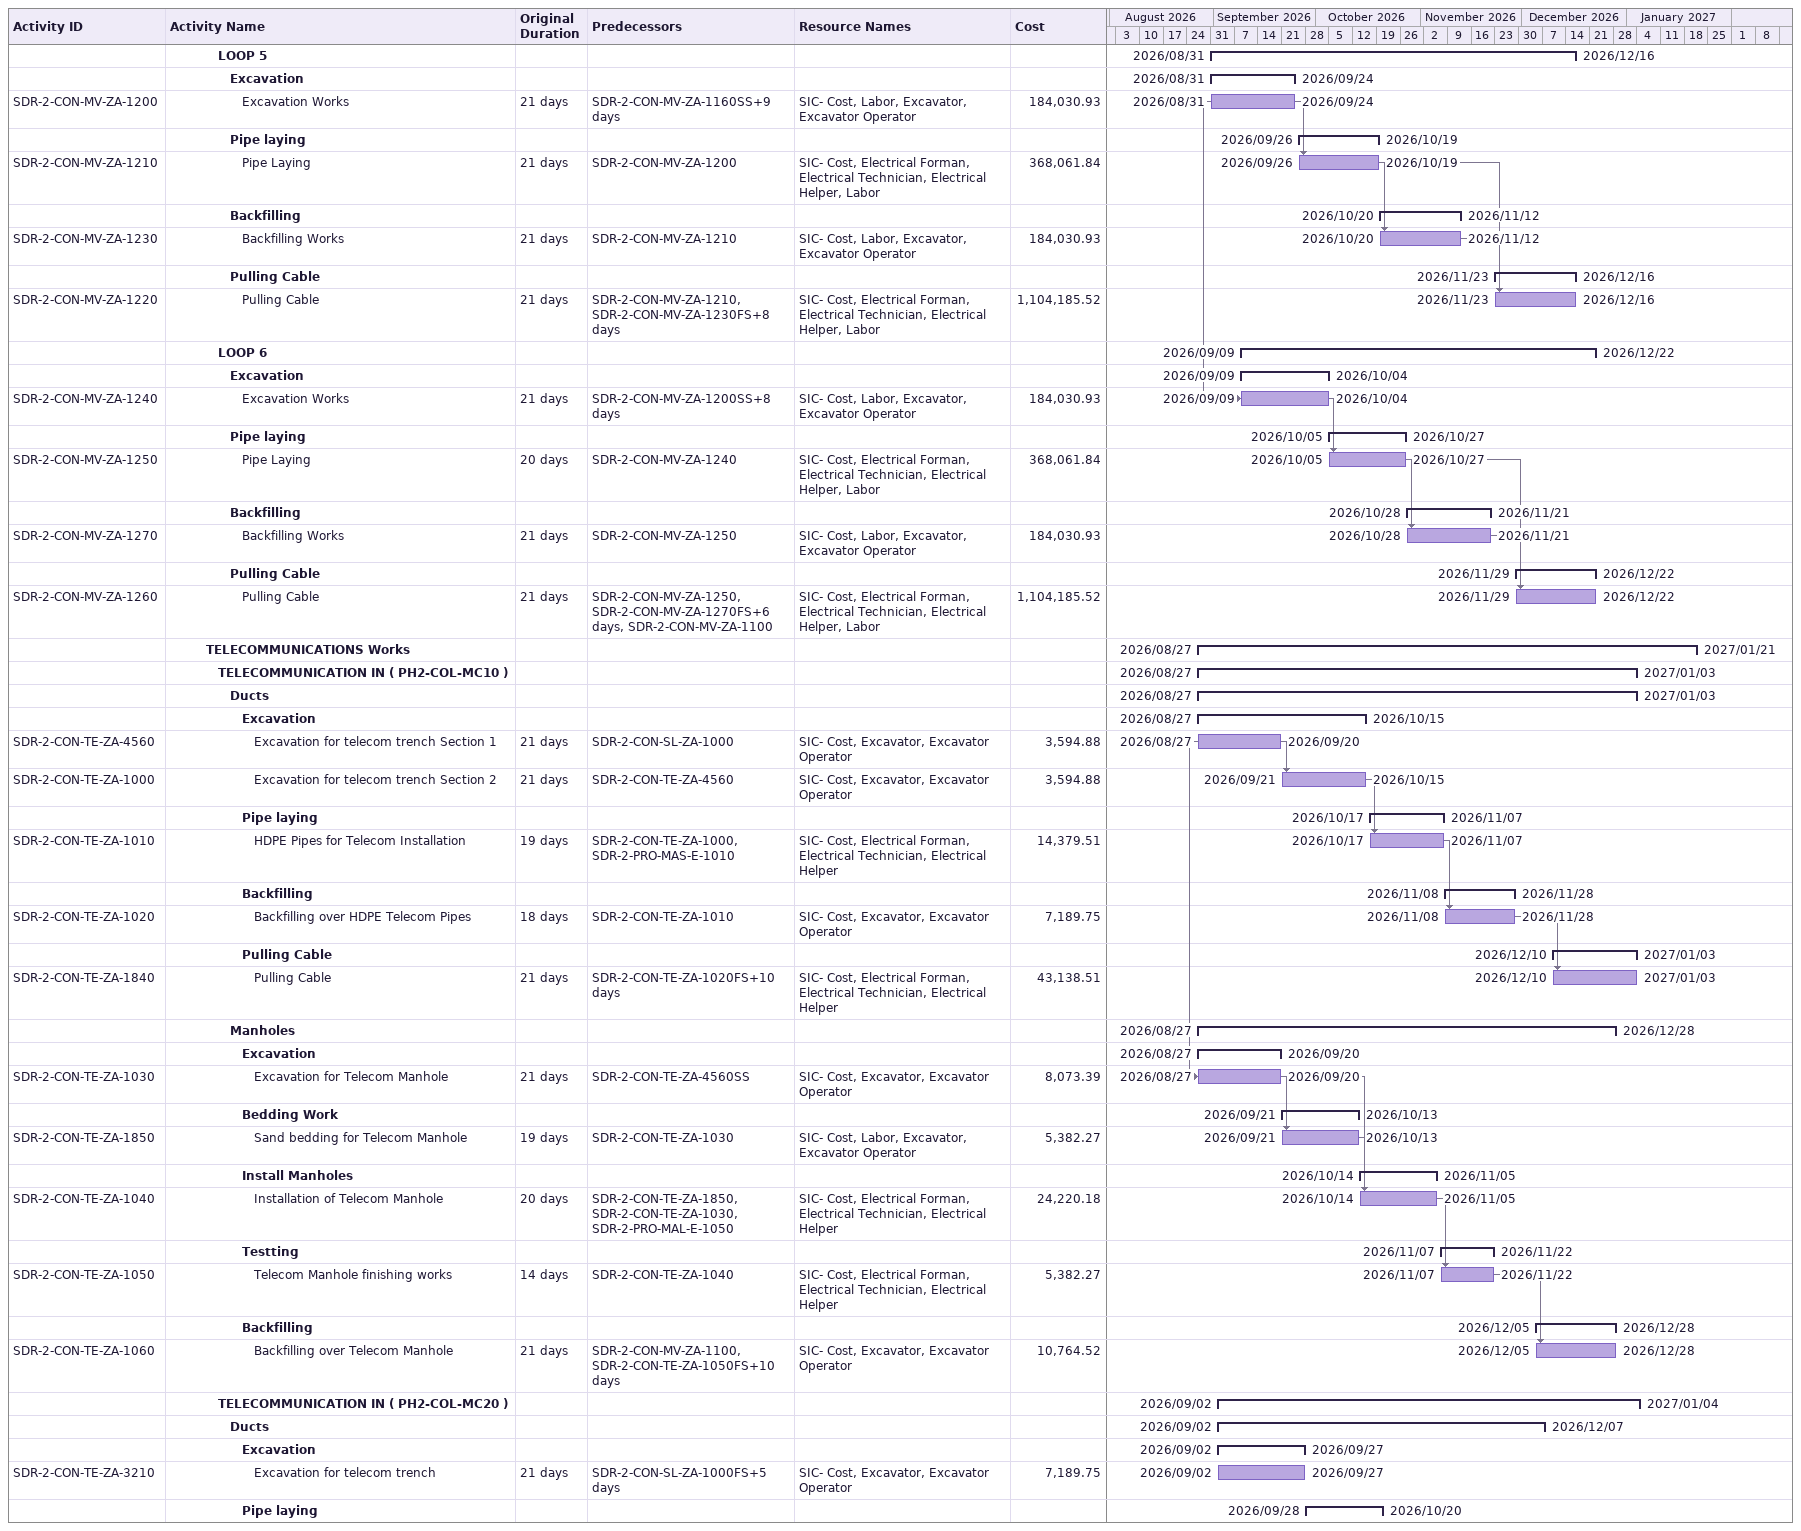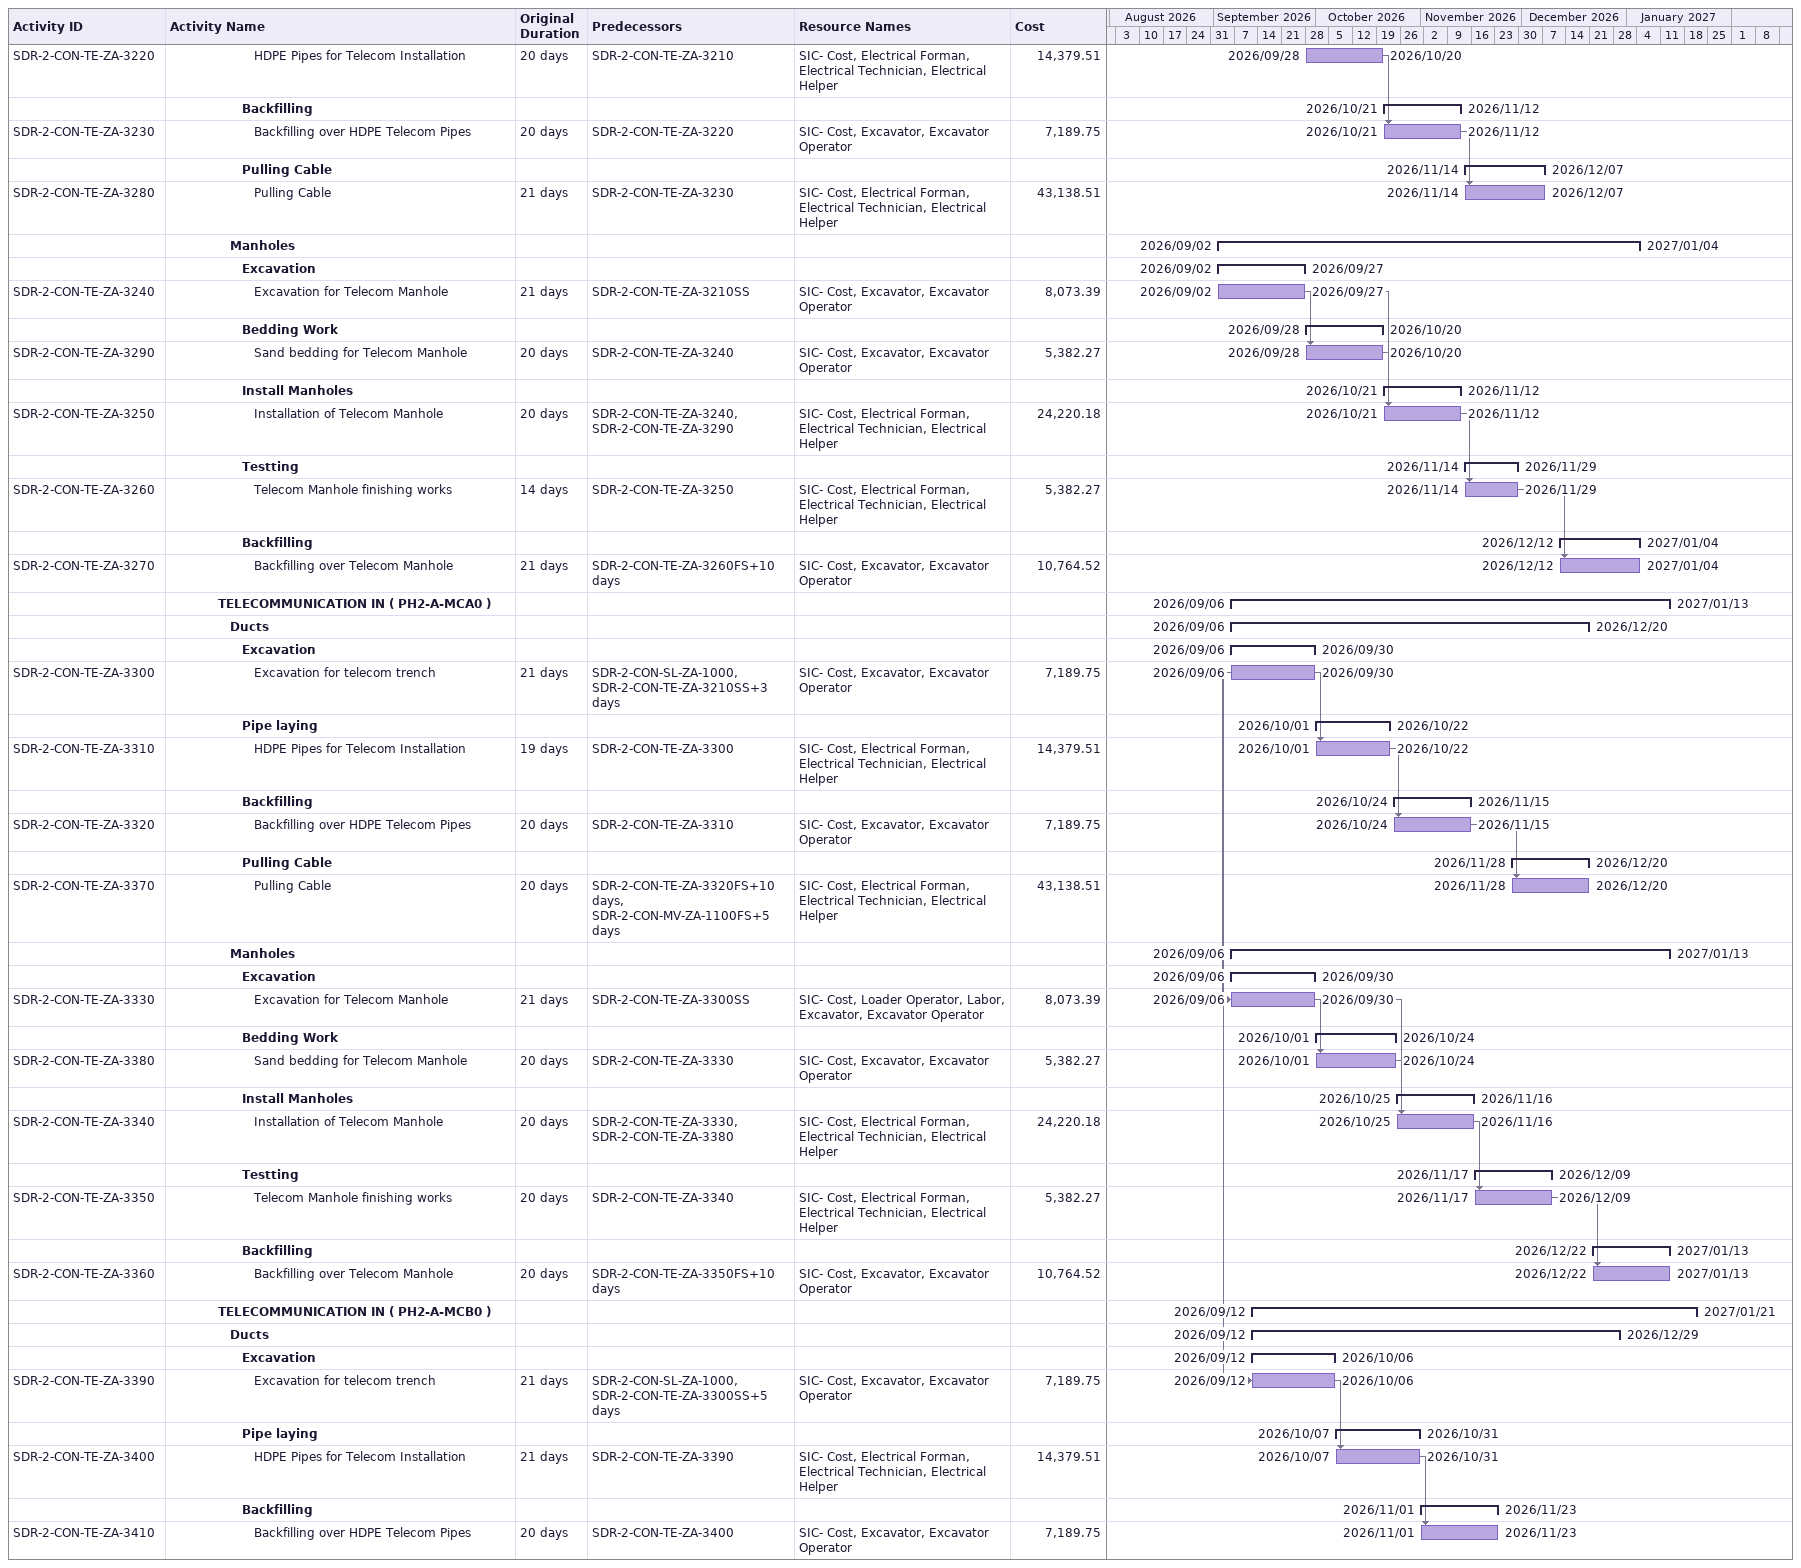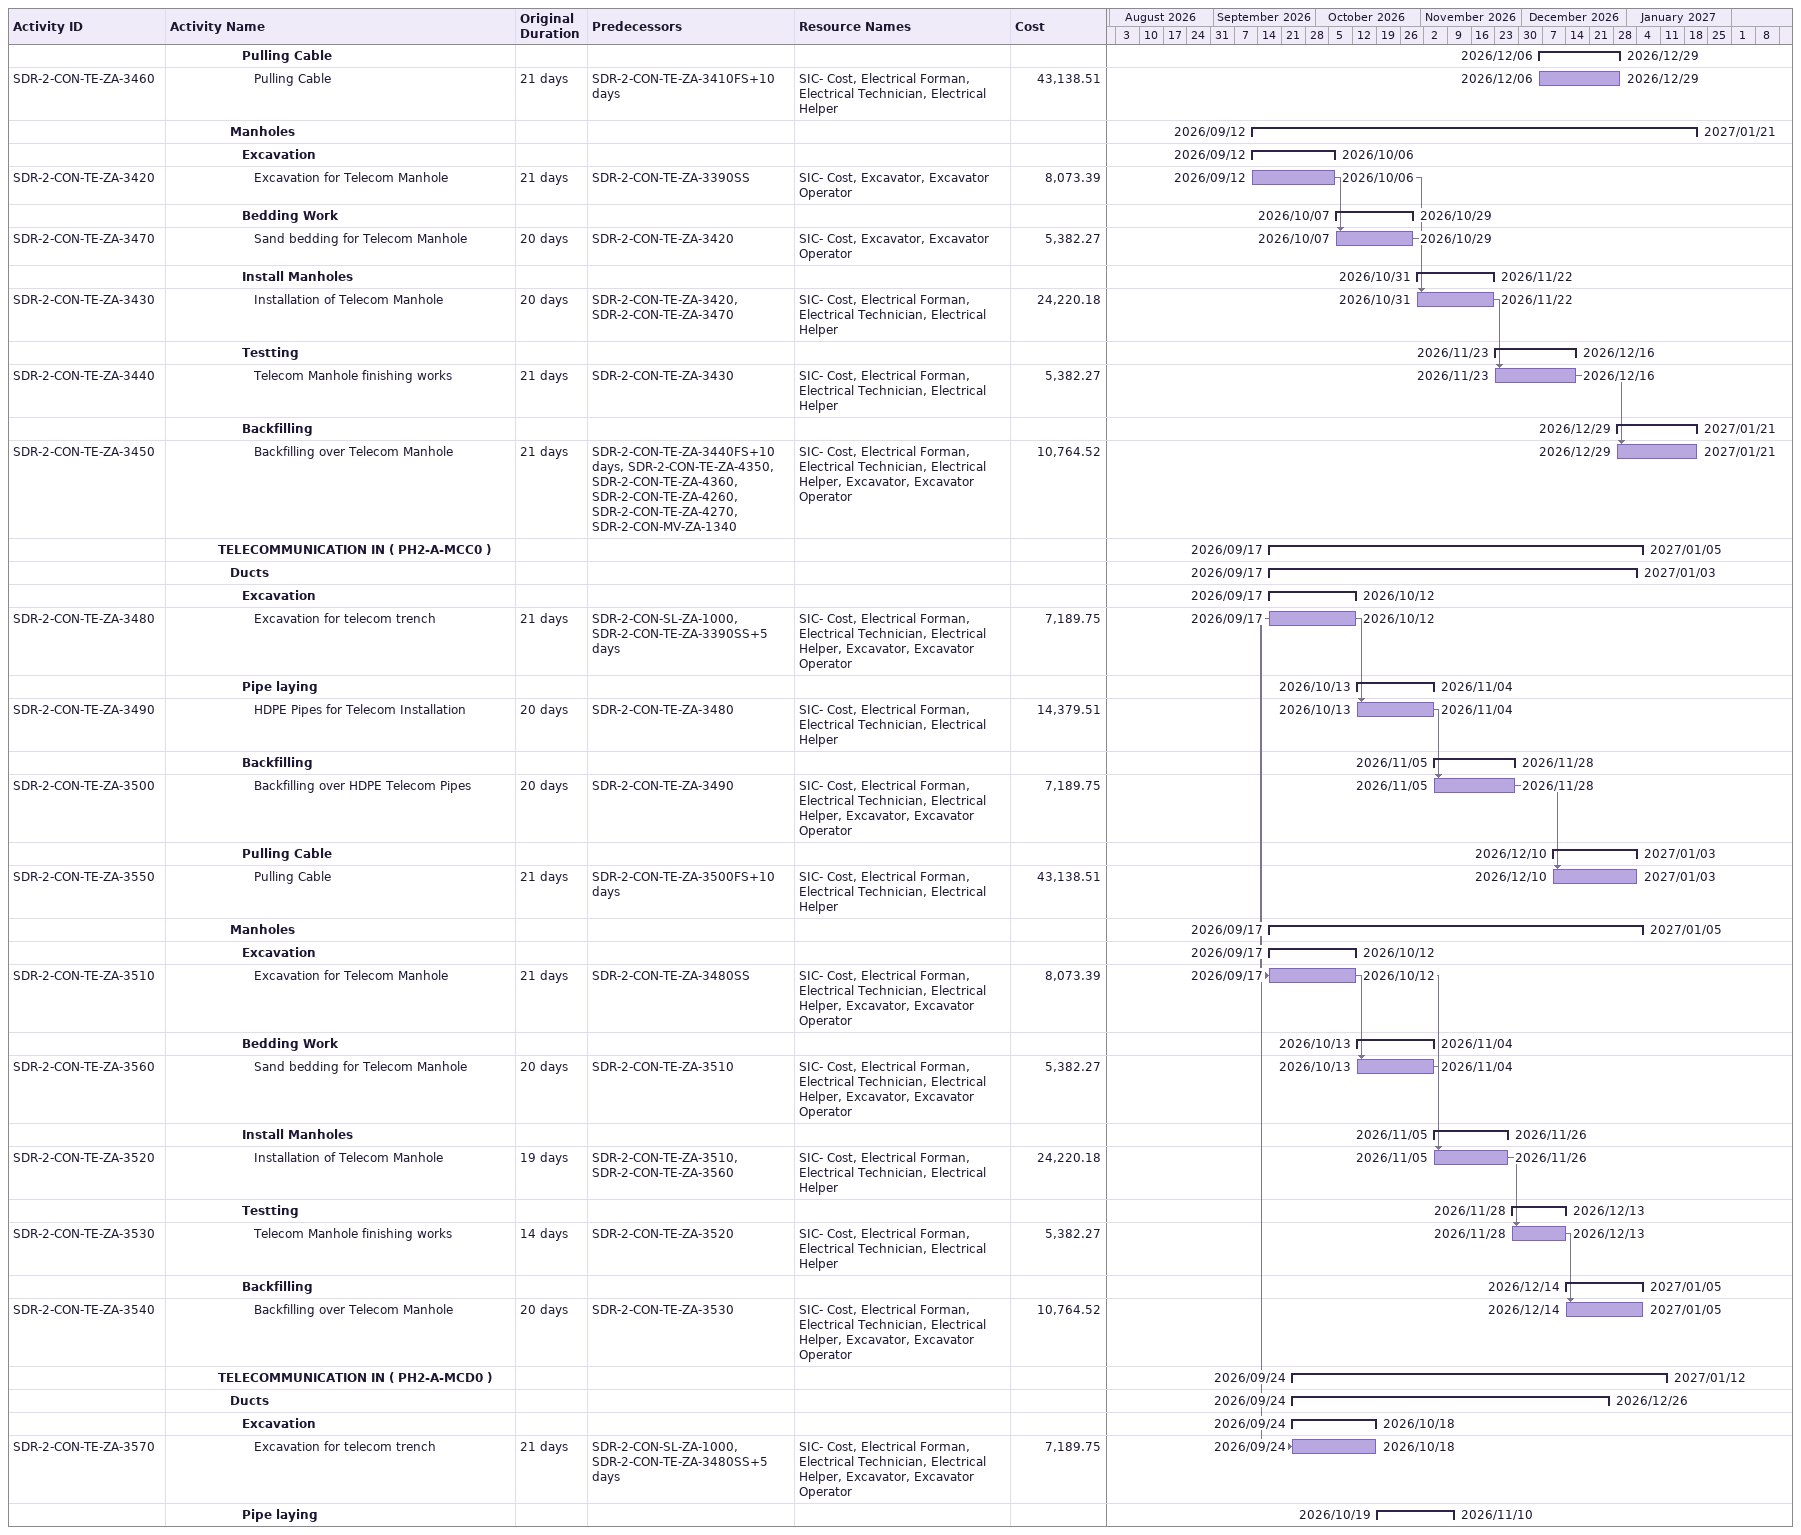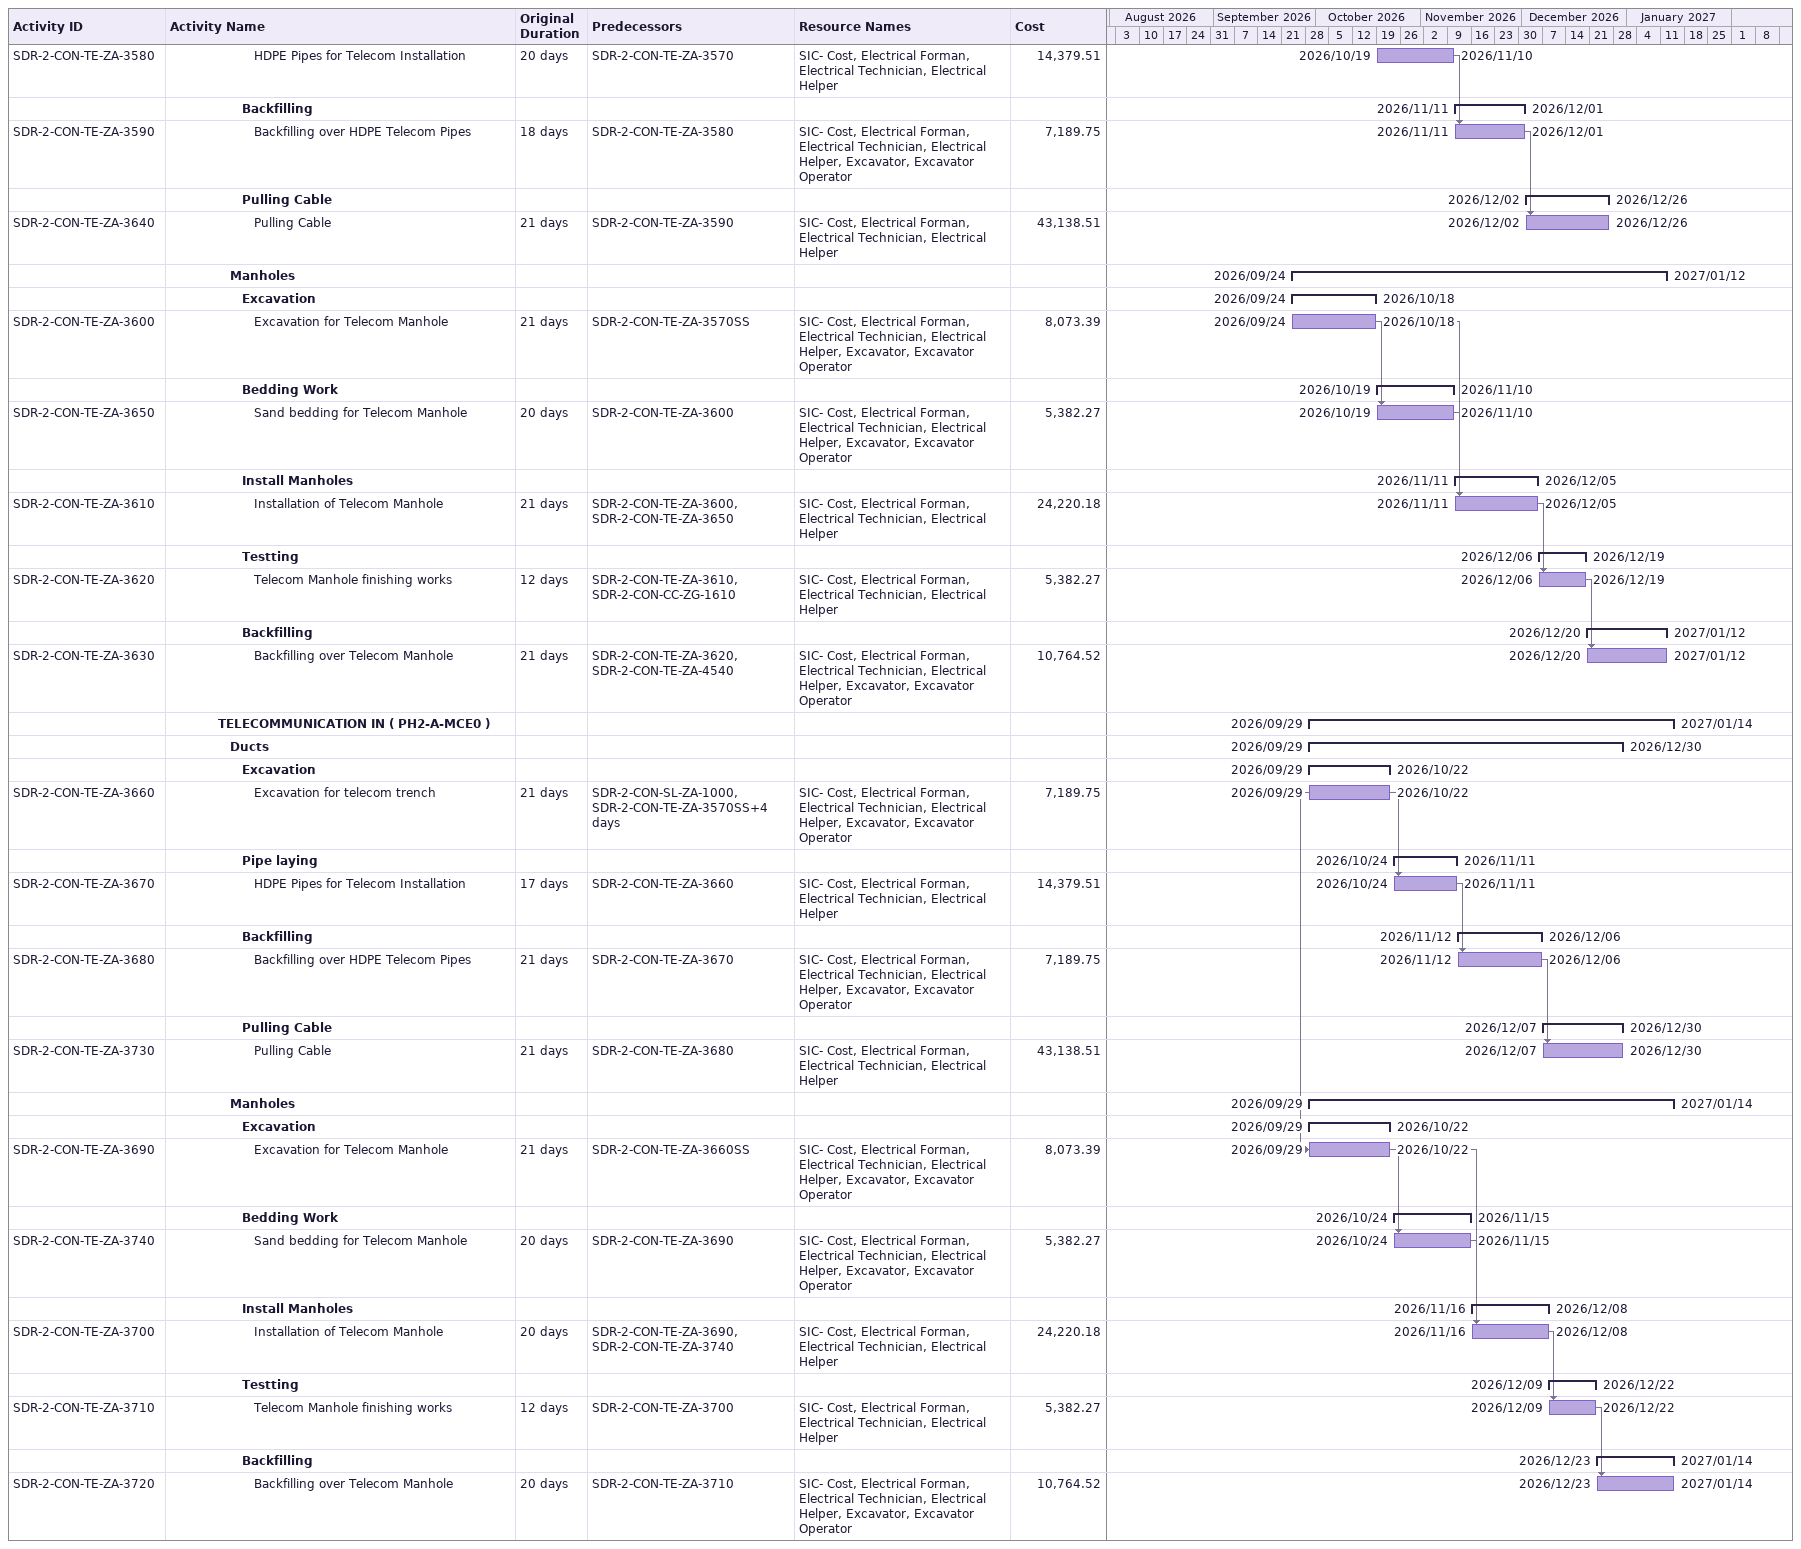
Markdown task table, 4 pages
| ID | Level | Task | Original duration | Start | Finish | Predecessors | Resources | Cost |
|---|---|---|---|---|---|---|---|---|
|  | 5 | **LOOP 5** |  | 2026-08-31 | 2026-12-16 |  |  |  |
|  | 6 | **Excavation** |  | 2026-08-31 | 2026-09-24 |  |  |  |
| SDR-2-CON-MV-ZA-1200 | 7 | Excavation Works | 21d | 2026-08-31 | 2026-09-24 | SDR-2-CON-MV-ZA-1160SS+9d | SIC- Cost, Labor, Excavator, Excavator Operator | 184030.93 |
|  | 6 | **Pipe laying** |  | 2026-09-26 | 2026-10-19 |  |  |  |
| SDR-2-CON-MV-ZA-1210 | 7 | Pipe Laying | 21d | 2026-09-26 | 2026-10-19 | SDR-2-CON-MV-ZA-1200 | SIC- Cost, Electrical Forman, Electrical Technician, Electrical Helper, Labor | 368061.84 |
|  | 6 | **Backfilling** |  | 2026-10-20 | 2026-11-12 |  |  |  |
| SDR-2-CON-MV-ZA-1230 | 7 | Backfilling Works | 21d | 2026-10-20 | 2026-11-12 | SDR-2-CON-MV-ZA-1210 | SIC- Cost, Labor, Excavator, Excavator Operator | 184030.93 |
|  | 6 | **Pulling Cable** |  | 2026-11-23 | 2026-12-16 |  |  |  |
| SDR-2-CON-MV-ZA-1220 | 7 | Pulling Cable | 21d | 2026-11-23 | 2026-12-16 | SDR-2-CON-MV-ZA-1210, SDR-2-CON-MV-ZA-1230FS+8d | SIC- Cost, Electrical Forman, Electrical Technician, Electrical Helper, Labor | 1104185.52 |
|  | 5 | **LOOP 6** |  | 2026-09-09 | 2026-12-22 |  |  |  |
|  | 6 | **Excavation** |  | 2026-09-09 | 2026-10-04 |  |  |  |
| SDR-2-CON-MV-ZA-1240 | 7 | Excavation Works | 21d | 2026-09-09 | 2026-10-04 | SDR-2-CON-MV-ZA-1200SS+8d | SIC- Cost, Labor, Excavator, Excavator Operator | 184030.93 |
|  | 6 | **Pipe laying** |  | 2026-10-05 | 2026-10-27 |  |  |  |
| SDR-2-CON-MV-ZA-1250 | 7 | Pipe Laying | 20d | 2026-10-05 | 2026-10-27 | SDR-2-CON-MV-ZA-1240 | SIC- Cost, Electrical Forman, Electrical Technician, Electrical Helper, Labor | 368061.84 |
|  | 6 | **Backfilling** |  | 2026-10-28 | 2026-11-21 |  |  |  |
| SDR-2-CON-MV-ZA-1270 | 7 | Backfilling Works | 21d | 2026-10-28 | 2026-11-21 | SDR-2-CON-MV-ZA-1250 | SIC- Cost, Labor, Excavator, Excavator Operator | 184030.93 |
|  | 6 | **Pulling Cable** |  | 2026-11-29 | 2026-12-22 |  |  |  |
| SDR-2-CON-MV-ZA-1260 | 7 | Pulling Cable | 21d | 2026-11-29 | 2026-12-22 | SDR-2-CON-MV-ZA-1250, SDR-2-CON-MV-ZA-1270FS+6d, SDR-2-CON-MV-ZA-1100 | SIC- Cost, Electrical Forman, Electrical Technician, Electrical Helper, Labor | 1104185.52 |
|  | 4 | **TELECOMMUNICATIONS Works** |  | 2026-08-27 | 2027-01-21 |  |  |  |
|  | 5 | **TELECOMMUNICATION IN ( PH2-COL-MC10 )** |  | 2026-08-27 | 2027-01-03 |  |  |  |
|  | 6 | **Ducts** |  | 2026-08-27 | 2027-01-03 |  |  |  |
|  | 7 | **Excavation** |  | 2026-08-27 | 2026-10-15 |  |  |  |
| SDR-2-CON-TE-ZA-4560 | 8 | Excavation for telecom trench Section 1 | 21d | 2026-08-27 | 2026-09-20 | SDR-2-CON-SL-ZA-1000 | SIC- Cost, Excavator, Excavator Operator | 3594.88 |
| SDR-2-CON-TE-ZA-1000 | 8 | Excavation for telecom trench Section 2 | 21d | 2026-09-21 | 2026-10-15 | SDR-2-CON-TE-ZA-4560 | SIC- Cost, Excavator, Excavator Operator | 3594.88 |
|  | 7 | **Pipe laying** |  | 2026-10-17 | 2026-11-07 |  |  |  |
| SDR-2-CON-TE-ZA-1010 | 8 | HDPE Pipes for Telecom Installation | 19d | 2026-10-17 | 2026-11-07 | SDR-2-CON-TE-ZA-1000, SDR-2-PRO-MAS-E-1010 | SIC- Cost, Electrical Forman, Electrical Technician, Electrical Helper | 14379.51 |
|  | 7 | **Backfilling** |  | 2026-11-08 | 2026-11-28 |  |  |  |
| SDR-2-CON-TE-ZA-1020 | 8 | Backfilling over HDPE Telecom Pipes | 18d | 2026-11-08 | 2026-11-28 | SDR-2-CON-TE-ZA-1010 | SIC- Cost, Excavator, Excavator Operator | 7189.75 |
|  | 7 | **Pulling Cable** |  | 2026-12-10 | 2027-01-03 |  |  |  |
| SDR-2-CON-TE-ZA-1840 | 8 | Pulling Cable | 21d | 2026-12-10 | 2027-01-03 | SDR-2-CON-TE-ZA-1020FS+10d | SIC- Cost, Electrical Forman, Electrical Technician, Electrical Helper | 43138.51 |
|  | 6 | **Manholes** |  | 2026-08-27 | 2026-12-28 |  |  |  |
|  | 7 | **Excavation** |  | 2026-08-27 | 2026-09-20 |  |  |  |
| SDR-2-CON-TE-ZA-1030 | 8 | Excavation for Telecom Manhole | 21d | 2026-08-27 | 2026-09-20 | SDR-2-CON-TE-ZA-4560SS | SIC- Cost, Excavator, Excavator Operator | 8073.39 |
|  | 7 | **Bedding Work** |  | 2026-09-21 | 2026-10-13 |  |  |  |
| SDR-2-CON-TE-ZA-1850 | 8 | Sand bedding for Telecom Manhole | 19d | 2026-09-21 | 2026-10-13 | SDR-2-CON-TE-ZA-1030 | SIC- Cost, Labor, Excavator, Excavator Operator | 5382.27 |
|  | 7 | **Install Manholes** |  | 2026-10-14 | 2026-11-05 |  |  |  |
| SDR-2-CON-TE-ZA-1040 | 8 | Installation of Telecom Manhole | 20d | 2026-10-14 | 2026-11-05 | SDR-2-CON-TE-ZA-1850, SDR-2-CON-TE-ZA-1030, SDR-2-PRO-MAL-E-1050 | SIC- Cost, Electrical Forman, Electrical Technician, Electrical Helper | 24220.18 |
|  | 7 | **Testting** |  | 2026-11-07 | 2026-11-22 |  |  |  |
| SDR-2-CON-TE-ZA-1050 | 8 | Telecom Manhole finishing works | 14d | 2026-11-07 | 2026-11-22 | SDR-2-CON-TE-ZA-1040 | SIC- Cost, Electrical Forman, Electrical Technician, Electrical Helper | 5382.27 |
|  | 7 | **Backfilling** |  | 2026-12-05 | 2026-12-28 |  |  |  |
| SDR-2-CON-TE-ZA-1060 | 8 | Backfilling over Telecom Manhole | 21d | 2026-12-05 | 2026-12-28 | SDR-2-CON-MV-ZA-1100, SDR-2-CON-TE-ZA-1050FS+10d | SIC- Cost, Excavator, Excavator Operator | 10764.52 |
|  | 5 | **TELECOMMUNICATION IN ( PH2-COL-MC20 )** |  | 2026-09-02 | 2027-01-04 |  |  |  |
|  | 6 | **Ducts** |  | 2026-09-02 | 2026-12-07 |  |  |  |
|  | 7 | **Excavation** |  | 2026-09-02 | 2026-09-27 |  |  |  |
| SDR-2-CON-TE-ZA-3210 | 8 | Excavation for telecom trench | 21d | 2026-09-02 | 2026-09-27 | SDR-2-CON-SL-ZA-1000FS+5d | SIC- Cost, Excavator, Excavator Operator | 7189.75 |
|  | 7 | **Pipe laying** |  | 2026-09-28 | 2026-10-20 |  |  |  |
| SDR-2-CON-TE-ZA-3220 | 8 | HDPE Pipes for Telecom Installation | 20d | 2026-09-28 | 2026-10-20 | SDR-2-CON-TE-ZA-3210 | SIC- Cost, Electrical Forman, Electrical Technician, Electrical Helper | 14379.51 |
|  | 7 | **Backfilling** |  | 2026-10-21 | 2026-11-12 |  |  |  |
| SDR-2-CON-TE-ZA-3230 | 8 | Backfilling over HDPE Telecom Pipes | 20d | 2026-10-21 | 2026-11-12 | SDR-2-CON-TE-ZA-3220 | SIC- Cost, Excavator, Excavator Operator | 7189.75 |
|  | 7 | **Pulling Cable** |  | 2026-11-14 | 2026-12-07 |  |  |  |
| SDR-2-CON-TE-ZA-3280 | 8 | Pulling Cable | 21d | 2026-11-14 | 2026-12-07 | SDR-2-CON-TE-ZA-3230 | SIC- Cost, Electrical Forman, Electrical Technician, Electrical Helper | 43138.51 |
|  | 6 | **Manholes** |  | 2026-09-02 | 2027-01-04 |  |  |  |
|  | 7 | **Excavation** |  | 2026-09-02 | 2026-09-27 |  |  |  |
| SDR-2-CON-TE-ZA-3240 | 8 | Excavation for Telecom Manhole | 21d | 2026-09-02 | 2026-09-27 | SDR-2-CON-TE-ZA-3210SS | SIC- Cost, Excavator, Excavator Operator | 8073.39 |
|  | 7 | **Bedding Work** |  | 2026-09-28 | 2026-10-20 |  |  |  |
| SDR-2-CON-TE-ZA-3290 | 8 | Sand bedding for Telecom Manhole | 20d | 2026-09-28 | 2026-10-20 | SDR-2-CON-TE-ZA-3240 | SIC- Cost, Excavator, Excavator Operator | 5382.27 |
|  | 7 | **Install Manholes** |  | 2026-10-21 | 2026-11-12 |  |  |  |
| SDR-2-CON-TE-ZA-3250 | 8 | Installation of Telecom Manhole | 20d | 2026-10-21 | 2026-11-12 | SDR-2-CON-TE-ZA-3240, SDR-2-CON-TE-ZA-3290 | SIC- Cost, Electrical Forman, Electrical Technician, Electrical Helper | 24220.18 |
|  | 7 | **Testting** |  | 2026-11-14 | 2026-11-29 |  |  |  |
| SDR-2-CON-TE-ZA-3260 | 8 | Telecom Manhole finishing works | 14d | 2026-11-14 | 2026-11-29 | SDR-2-CON-TE-ZA-3250 | SIC- Cost, Electrical Forman, Electrical Technician, Electrical Helper | 5382.27 |
|  | 7 | **Backfilling** |  | 2026-12-12 | 2027-01-04 |  |  |  |
| SDR-2-CON-TE-ZA-3270 | 8 | Backfilling over Telecom Manhole | 21d | 2026-12-12 | 2027-01-04 | SDR-2-CON-TE-ZA-3260FS+10d | SIC- Cost, Excavator, Excavator Operator | 10764.52 |
|  | 5 | **TELECOMMUNICATION IN ( PH2-A-MCA0 )** |  | 2026-09-06 | 2027-01-13 |  |  |  |
|  | 6 | **Ducts** |  | 2026-09-06 | 2026-12-20 |  |  |  |
|  | 7 | **Excavation** |  | 2026-09-06 | 2026-09-30 |  |  |  |
| SDR-2-CON-TE-ZA-3300 | 8 | Excavation for telecom trench | 21d | 2026-09-06 | 2026-09-30 | SDR-2-CON-SL-ZA-1000, SDR-2-CON-TE-ZA-3210SS+3d | SIC- Cost, Excavator, Excavator Operator | 7189.75 |
|  | 7 | **Pipe laying** |  | 2026-10-01 | 2026-10-22 |  |  |  |
| SDR-2-CON-TE-ZA-3310 | 8 | HDPE Pipes for Telecom Installation | 19d | 2026-10-01 | 2026-10-22 | SDR-2-CON-TE-ZA-3300 | SIC- Cost, Electrical Forman, Electrical Technician, Electrical Helper | 14379.51 |
|  | 7 | **Backfilling** |  | 2026-10-24 | 2026-11-15 |  |  |  |
| SDR-2-CON-TE-ZA-3320 | 8 | Backfilling over HDPE Telecom Pipes | 20d | 2026-10-24 | 2026-11-15 | SDR-2-CON-TE-ZA-3310 | SIC- Cost, Excavator, Excavator Operator | 7189.75 |
|  | 7 | **Pulling Cable** |  | 2026-11-28 | 2026-12-20 |  |  |  |
| SDR-2-CON-TE-ZA-3370 | 8 | Pulling Cable | 20d | 2026-11-28 | 2026-12-20 | SDR-2-CON-TE-ZA-3320FS+10d, SDR-2-CON-MV-ZA-1100FS+5d | SIC- Cost, Electrical Forman, Electrical Technician, Electrical Helper | 43138.51 |
|  | 6 | **Manholes** |  | 2026-09-06 | 2027-01-13 |  |  |  |
|  | 7 | **Excavation** |  | 2026-09-06 | 2026-09-30 |  |  |  |
| SDR-2-CON-TE-ZA-3330 | 8 | Excavation for Telecom Manhole | 21d | 2026-09-06 | 2026-09-30 | SDR-2-CON-TE-ZA-3300SS | SIC- Cost, Loader Operator, Labor, Excavator, Excavator Operator | 8073.39 |
|  | 7 | **Bedding Work** |  | 2026-10-01 | 2026-10-24 |  |  |  |
| SDR-2-CON-TE-ZA-3380 | 8 | Sand bedding for Telecom Manhole | 20d | 2026-10-01 | 2026-10-24 | SDR-2-CON-TE-ZA-3330 | SIC- Cost, Excavator, Excavator Operator | 5382.27 |
|  | 7 | **Install Manholes** |  | 2026-10-25 | 2026-11-16 |  |  |  |
| SDR-2-CON-TE-ZA-3340 | 8 | Installation of Telecom Manhole | 20d | 2026-10-25 | 2026-11-16 | SDR-2-CON-TE-ZA-3330, SDR-2-CON-TE-ZA-3380 | SIC- Cost, Electrical Forman, Electrical Technician, Electrical Helper | 24220.18 |
|  | 7 | **Testting** |  | 2026-11-17 | 2026-12-09 |  |  |  |
| SDR-2-CON-TE-ZA-3350 | 8 | Telecom Manhole finishing works | 20d | 2026-11-17 | 2026-12-09 | SDR-2-CON-TE-ZA-3340 | SIC- Cost, Electrical Forman, Electrical Technician, Electrical Helper | 5382.27 |
|  | 7 | **Backfilling** |  | 2026-12-22 | 2027-01-13 |  |  |  |
| SDR-2-CON-TE-ZA-3360 | 8 | Backfilling over Telecom Manhole | 20d | 2026-12-22 | 2027-01-13 | SDR-2-CON-TE-ZA-3350FS+10d | SIC- Cost, Excavator, Excavator Operator | 10764.52 |
|  | 5 | **TELECOMMUNICATION IN ( PH2-A-MCB0 )** |  | 2026-09-12 | 2027-01-21 |  |  |  |
|  | 6 | **Ducts** |  | 2026-09-12 | 2026-12-29 |  |  |  |
|  | 7 | **Excavation** |  | 2026-09-12 | 2026-10-06 |  |  |  |
| SDR-2-CON-TE-ZA-3390 | 8 | Excavation for telecom trench | 21d | 2026-09-12 | 2026-10-06 | SDR-2-CON-SL-ZA-1000, SDR-2-CON-TE-ZA-3300SS+5d | SIC- Cost, Excavator, Excavator Operator | 7189.75 |
|  | 7 | **Pipe laying** |  | 2026-10-07 | 2026-10-31 |  |  |  |
| SDR-2-CON-TE-ZA-3400 | 8 | HDPE Pipes for Telecom Installation | 21d | 2026-10-07 | 2026-10-31 | SDR-2-CON-TE-ZA-3390 | SIC- Cost, Electrical Forman, Electrical Technician, Electrical Helper | 14379.51 |
|  | 7 | **Backfilling** |  | 2026-11-01 | 2026-11-23 |  |  |  |
| SDR-2-CON-TE-ZA-3410 | 8 | Backfilling over HDPE Telecom Pipes | 20d | 2026-11-01 | 2026-11-23 | SDR-2-CON-TE-ZA-3400 | SIC- Cost, Excavator, Excavator Operator | 7189.75 |
|  | 7 | **Pulling Cable** |  | 2026-12-06 | 2026-12-29 |  |  |  |
| SDR-2-CON-TE-ZA-3460 | 8 | Pulling Cable | 21d | 2026-12-06 | 2026-12-29 | SDR-2-CON-TE-ZA-3410FS+10d | SIC- Cost, Electrical Forman, Electrical Technician, Electrical Helper | 43138.51 |
|  | 6 | **Manholes** |  | 2026-09-12 | 2027-01-21 |  |  |  |
|  | 7 | **Excavation** |  | 2026-09-12 | 2026-10-06 |  |  |  |
| SDR-2-CON-TE-ZA-3420 | 8 | Excavation for Telecom Manhole | 21d | 2026-09-12 | 2026-10-06 | SDR-2-CON-TE-ZA-3390SS | SIC- Cost, Excavator, Excavator Operator | 8073.39 |
|  | 7 | **Bedding Work** |  | 2026-10-07 | 2026-10-29 |  |  |  |
| SDR-2-CON-TE-ZA-3470 | 8 | Sand bedding for Telecom Manhole | 20d | 2026-10-07 | 2026-10-29 | SDR-2-CON-TE-ZA-3420 | SIC- Cost, Excavator, Excavator Operator | 5382.27 |
|  | 7 | **Install Manholes** |  | 2026-10-31 | 2026-11-22 |  |  |  |
| SDR-2-CON-TE-ZA-3430 | 8 | Installation of Telecom Manhole | 20d | 2026-10-31 | 2026-11-22 | SDR-2-CON-TE-ZA-3420, SDR-2-CON-TE-ZA-3470 | SIC- Cost, Electrical Forman, Electrical Technician, Electrical Helper | 24220.18 |
|  | 7 | **Testting** |  | 2026-11-23 | 2026-12-16 |  |  |  |
| SDR-2-CON-TE-ZA-3440 | 8 | Telecom Manhole finishing works | 21d | 2026-11-23 | 2026-12-16 | SDR-2-CON-TE-ZA-3430 | SIC- Cost, Electrical Forman, Electrical Technician, Electrical Helper | 5382.27 |
|  | 7 | **Backfilling** |  | 2026-12-29 | 2027-01-21 |  |  |  |
| SDR-2-CON-TE-ZA-3450 | 8 | Backfilling over Telecom Manhole | 21d | 2026-12-29 | 2027-01-21 | SDR-2-CON-TE-ZA-3440FS+10d, SDR-2-CON-TE-ZA-4350, SDR-2-CON-TE-ZA-4360, SDR-2-CON-TE-ZA-4260, SDR-2-CON-TE-ZA-4270, SDR-2-CON-MV-ZA-1340 | SIC- Cost, Electrical Forman, Electrical Technician, Electrical Helper, Excavator, Excavator Operator | 10764.52 |
|  | 5 | **TELECOMMUNICATION IN ( PH2-A-MCC0 )** |  | 2026-09-17 | 2027-01-05 |  |  |  |
|  | 6 | **Ducts** |  | 2026-09-17 | 2027-01-03 |  |  |  |
|  | 7 | **Excavation** |  | 2026-09-17 | 2026-10-12 |  |  |  |
| SDR-2-CON-TE-ZA-3480 | 8 | Excavation for telecom trench | 21d | 2026-09-17 | 2026-10-12 | SDR-2-CON-SL-ZA-1000, SDR-2-CON-TE-ZA-3390SS+5d | SIC- Cost, Electrical Forman, Electrical Technician, Electrical Helper, Excavator, Excavator Operator | 7189.75 |
|  | 7 | **Pipe laying** |  | 2026-10-13 | 2026-11-04 |  |  |  |
| SDR-2-CON-TE-ZA-3490 | 8 | HDPE Pipes for Telecom Installation | 20d | 2026-10-13 | 2026-11-04 | SDR-2-CON-TE-ZA-3480 | SIC- Cost, Electrical Forman, Electrical Technician, Electrical Helper | 14379.51 |
|  | 7 | **Backfilling** |  | 2026-11-05 | 2026-11-28 |  |  |  |
| SDR-2-CON-TE-ZA-3500 | 8 | Backfilling over HDPE Telecom Pipes | 20d | 2026-11-05 | 2026-11-28 | SDR-2-CON-TE-ZA-3490 | SIC- Cost, Electrical Forman, Electrical Technician, Electrical Helper, Excavator, Excavator Operator | 7189.75 |
|  | 7 | **Pulling Cable** |  | 2026-12-10 | 2027-01-03 |  |  |  |
| SDR-2-CON-TE-ZA-3550 | 8 | Pulling Cable | 21d | 2026-12-10 | 2027-01-03 | SDR-2-CON-TE-ZA-3500FS+10d | SIC- Cost, Electrical Forman, Electrical Technician, Electrical Helper | 43138.51 |
|  | 6 | **Manholes** |  | 2026-09-17 | 2027-01-05 |  |  |  |
|  | 7 | **Excavation** |  | 2026-09-17 | 2026-10-12 |  |  |  |
| SDR-2-CON-TE-ZA-3510 | 8 | Excavation for Telecom Manhole | 21d | 2026-09-17 | 2026-10-12 | SDR-2-CON-TE-ZA-3480SS | SIC- Cost, Electrical Forman, Electrical Technician, Electrical Helper, Excavator, Excavator Operator | 8073.39 |
|  | 7 | **Bedding Work** |  | 2026-10-13 | 2026-11-04 |  |  |  |
| SDR-2-CON-TE-ZA-3560 | 8 | Sand bedding for Telecom Manhole | 20d | 2026-10-13 | 2026-11-04 | SDR-2-CON-TE-ZA-3510 | SIC- Cost, Electrical Forman, Electrical Technician, Electrical Helper, Excavator, Excavator Operator | 5382.27 |
|  | 7 | **Install Manholes** |  | 2026-11-05 | 2026-11-26 |  |  |  |
| SDR-2-CON-TE-ZA-3520 | 8 | Installation of Telecom Manhole | 19d | 2026-11-05 | 2026-11-26 | SDR-2-CON-TE-ZA-3510, SDR-2-CON-TE-ZA-3560 | SIC- Cost, Electrical Forman, Electrical Technician, Electrical Helper | 24220.18 |
|  | 7 | **Testting** |  | 2026-11-28 | 2026-12-13 |  |  |  |
| SDR-2-CON-TE-ZA-3530 | 8 | Telecom Manhole finishing works | 14d | 2026-11-28 | 2026-12-13 | SDR-2-CON-TE-ZA-3520 | SIC- Cost, Electrical Forman, Electrical Technician, Electrical Helper | 5382.27 |
|  | 7 | **Backfilling** |  | 2026-12-14 | 2027-01-05 |  |  |  |
| SDR-2-CON-TE-ZA-3540 | 8 | Backfilling over Telecom Manhole | 20d | 2026-12-14 | 2027-01-05 | SDR-2-CON-TE-ZA-3530 | SIC- Cost, Electrical Forman, Electrical Technician, Electrical Helper, Excavator, Excavator Operator | 10764.52 |
|  | 5 | **TELECOMMUNICATION IN ( PH2-A-MCD0 )** |  | 2026-09-24 | 2027-01-12 |  |  |  |
|  | 6 | **Ducts** |  | 2026-09-24 | 2026-12-26 |  |  |  |
|  | 7 | **Excavation** |  | 2026-09-24 | 2026-10-18 |  |  |  |
| SDR-2-CON-TE-ZA-3570 | 8 | Excavation for telecom trench | 21d | 2026-09-24 | 2026-10-18 | SDR-2-CON-SL-ZA-1000, SDR-2-CON-TE-ZA-3480SS+5d | SIC- Cost, Electrical Forman, Electrical Technician, Electrical Helper, Excavator, Excavator Operator | 7189.75 |
|  | 7 | **Pipe laying** |  | 2026-10-19 | 2026-11-10 |  |  |  |
| SDR-2-CON-TE-ZA-3580 | 8 | HDPE Pipes for Telecom Installation | 20d | 2026-10-19 | 2026-11-10 | SDR-2-CON-TE-ZA-3570 | SIC- Cost, Electrical Forman, Electrical Technician, Electrical Helper | 14379.51 |
|  | 7 | **Backfilling** |  | 2026-11-11 | 2026-12-01 |  |  |  |
| SDR-2-CON-TE-ZA-3590 | 8 | Backfilling over HDPE Telecom Pipes | 18d | 2026-11-11 | 2026-12-01 | SDR-2-CON-TE-ZA-3580 | SIC- Cost, Electrical Forman, Electrical Technician, Electrical Helper, Excavator, Excavator Operator | 7189.75 |
|  | 7 | **Pulling Cable** |  | 2026-12-02 | 2026-12-26 |  |  |  |
| SDR-2-CON-TE-ZA-3640 | 8 | Pulling Cable | 21d | 2026-12-02 | 2026-12-26 | SDR-2-CON-TE-ZA-3590 | SIC- Cost, Electrical Forman, Electrical Technician, Electrical Helper | 43138.51 |
|  | 6 | **Manholes** |  | 2026-09-24 | 2027-01-12 |  |  |  |
|  | 7 | **Excavation** |  | 2026-09-24 | 2026-10-18 |  |  |  |
| SDR-2-CON-TE-ZA-3600 | 8 | Excavation for Telecom Manhole | 21d | 2026-09-24 | 2026-10-18 | SDR-2-CON-TE-ZA-3570SS | SIC- Cost, Electrical Forman, Electrical Technician, Electrical Helper, Excavator, Excavator Operator | 8073.39 |
|  | 7 | **Bedding Work** |  | 2026-10-19 | 2026-11-10 |  |  |  |
| SDR-2-CON-TE-ZA-3650 | 8 | Sand bedding for Telecom Manhole | 20d | 2026-10-19 | 2026-11-10 | SDR-2-CON-TE-ZA-3600 | SIC- Cost, Electrical Forman, Electrical Technician, Electrical Helper, Excavator, Excavator Operator | 5382.27 |
|  | 7 | **Install Manholes** |  | 2026-11-11 | 2026-12-05 |  |  |  |
| SDR-2-CON-TE-ZA-3610 | 8 | Installation of Telecom Manhole | 21d | 2026-11-11 | 2026-12-05 | SDR-2-CON-TE-ZA-3600, SDR-2-CON-TE-ZA-3650 | SIC- Cost, Electrical Forman, Electrical Technician, Electrical Helper | 24220.18 |
|  | 7 | **Testting** |  | 2026-12-06 | 2026-12-19 |  |  |  |
| SDR-2-CON-TE-ZA-3620 | 8 | Telecom Manhole finishing works | 12d | 2026-12-06 | 2026-12-19 | SDR-2-CON-TE-ZA-3610, SDR-2-CON-CC-ZG-1610 | SIC- Cost, Electrical Forman, Electrical Technician, Electrical Helper | 5382.27 |
|  | 7 | **Backfilling** |  | 2026-12-20 | 2027-01-12 |  |  |  |
| SDR-2-CON-TE-ZA-3630 | 8 | Backfilling over Telecom Manhole | 21d | 2026-12-20 | 2027-01-12 | SDR-2-CON-TE-ZA-3620, SDR-2-CON-TE-ZA-4540 | SIC- Cost, Electrical Forman, Electrical Technician, Electrical Helper, Excavator, Excavator Operator | 10764.52 |
|  | 5 | **TELECOMMUNICATION IN ( PH2-A-MCE0 )** |  | 2026-09-29 | 2027-01-14 |  |  |  |
|  | 6 | **Ducts** |  | 2026-09-29 | 2026-12-30 |  |  |  |
|  | 7 | **Excavation** |  | 2026-09-29 | 2026-10-22 |  |  |  |
| SDR-2-CON-TE-ZA-3660 | 8 | Excavation for telecom trench | 21d | 2026-09-29 | 2026-10-22 | SDR-2-CON-SL-ZA-1000, SDR-2-CON-TE-ZA-3570SS+4d | SIC- Cost, Electrical Forman, Electrical Technician, Electrical Helper, Excavator, Excavator Operator | 7189.75 |
|  | 7 | **Pipe laying** |  | 2026-10-24 | 2026-11-11 |  |  |  |
| SDR-2-CON-TE-ZA-3670 | 8 | HDPE Pipes for Telecom Installation | 17d | 2026-10-24 | 2026-11-11 | SDR-2-CON-TE-ZA-3660 | SIC- Cost, Electrical Forman, Electrical Technician, Electrical Helper | 14379.51 |
|  | 7 | **Backfilling** |  | 2026-11-12 | 2026-12-06 |  |  |  |
| SDR-2-CON-TE-ZA-3680 | 8 | Backfilling over HDPE Telecom Pipes | 21d | 2026-11-12 | 2026-12-06 | SDR-2-CON-TE-ZA-3670 | SIC- Cost, Electrical Forman, Electrical Technician, Electrical Helper, Excavator, Excavator Operator | 7189.75 |
|  | 7 | **Pulling Cable** |  | 2026-12-07 | 2026-12-30 |  |  |  |
| SDR-2-CON-TE-ZA-3730 | 8 | Pulling Cable | 21d | 2026-12-07 | 2026-12-30 | SDR-2-CON-TE-ZA-3680 | SIC- Cost, Electrical Forman, Electrical Technician, Electrical Helper | 43138.51 |
|  | 6 | **Manholes** |  | 2026-09-29 | 2027-01-14 |  |  |  |
|  | 7 | **Excavation** |  | 2026-09-29 | 2026-10-22 |  |  |  |
| SDR-2-CON-TE-ZA-3690 | 8 | Excavation for Telecom Manhole | 21d | 2026-09-29 | 2026-10-22 | SDR-2-CON-TE-ZA-3660SS | SIC- Cost, Electrical Forman, Electrical Technician, Electrical Helper, Excavator, Excavator Operator | 8073.39 |
|  | 7 | **Bedding Work** |  | 2026-10-24 | 2026-11-15 |  |  |  |
| SDR-2-CON-TE-ZA-3740 | 8 | Sand bedding for Telecom Manhole | 20d | 2026-10-24 | 2026-11-15 | SDR-2-CON-TE-ZA-3690 | SIC- Cost, Electrical Forman, Electrical Technician, Electrical Helper, Excavator, Excavator Operator | 5382.27 |
|  | 7 | **Install Manholes** |  | 2026-11-16 | 2026-12-08 |  |  |  |
| SDR-2-CON-TE-ZA-3700 | 8 | Installation of Telecom Manhole | 20d | 2026-11-16 | 2026-12-08 | SDR-2-CON-TE-ZA-3690, SDR-2-CON-TE-ZA-3740 | SIC- Cost, Electrical Forman, Electrical Technician, Electrical Helper | 24220.18 |
|  | 7 | **Testting** |  | 2026-12-09 | 2026-12-22 |  |  |  |
| SDR-2-CON-TE-ZA-3710 | 8 | Telecom Manhole finishing works | 12d | 2026-12-09 | 2026-12-22 | SDR-2-CON-TE-ZA-3700 | SIC- Cost, Electrical Forman, Electrical Technician, Electrical Helper | 5382.27 |
|  | 7 | **Backfilling** |  | 2026-12-23 | 2027-01-14 |  |  |  |
| SDR-2-CON-TE-ZA-3720 | 8 | Backfilling over Telecom Manhole | 20d | 2026-12-23 | 2027-01-14 | SDR-2-CON-TE-ZA-3710 | SIC- Cost, Electrical Forman, Electrical Technician, Electrical Helper, Excavator, Excavator Operator | 10764.52 |
